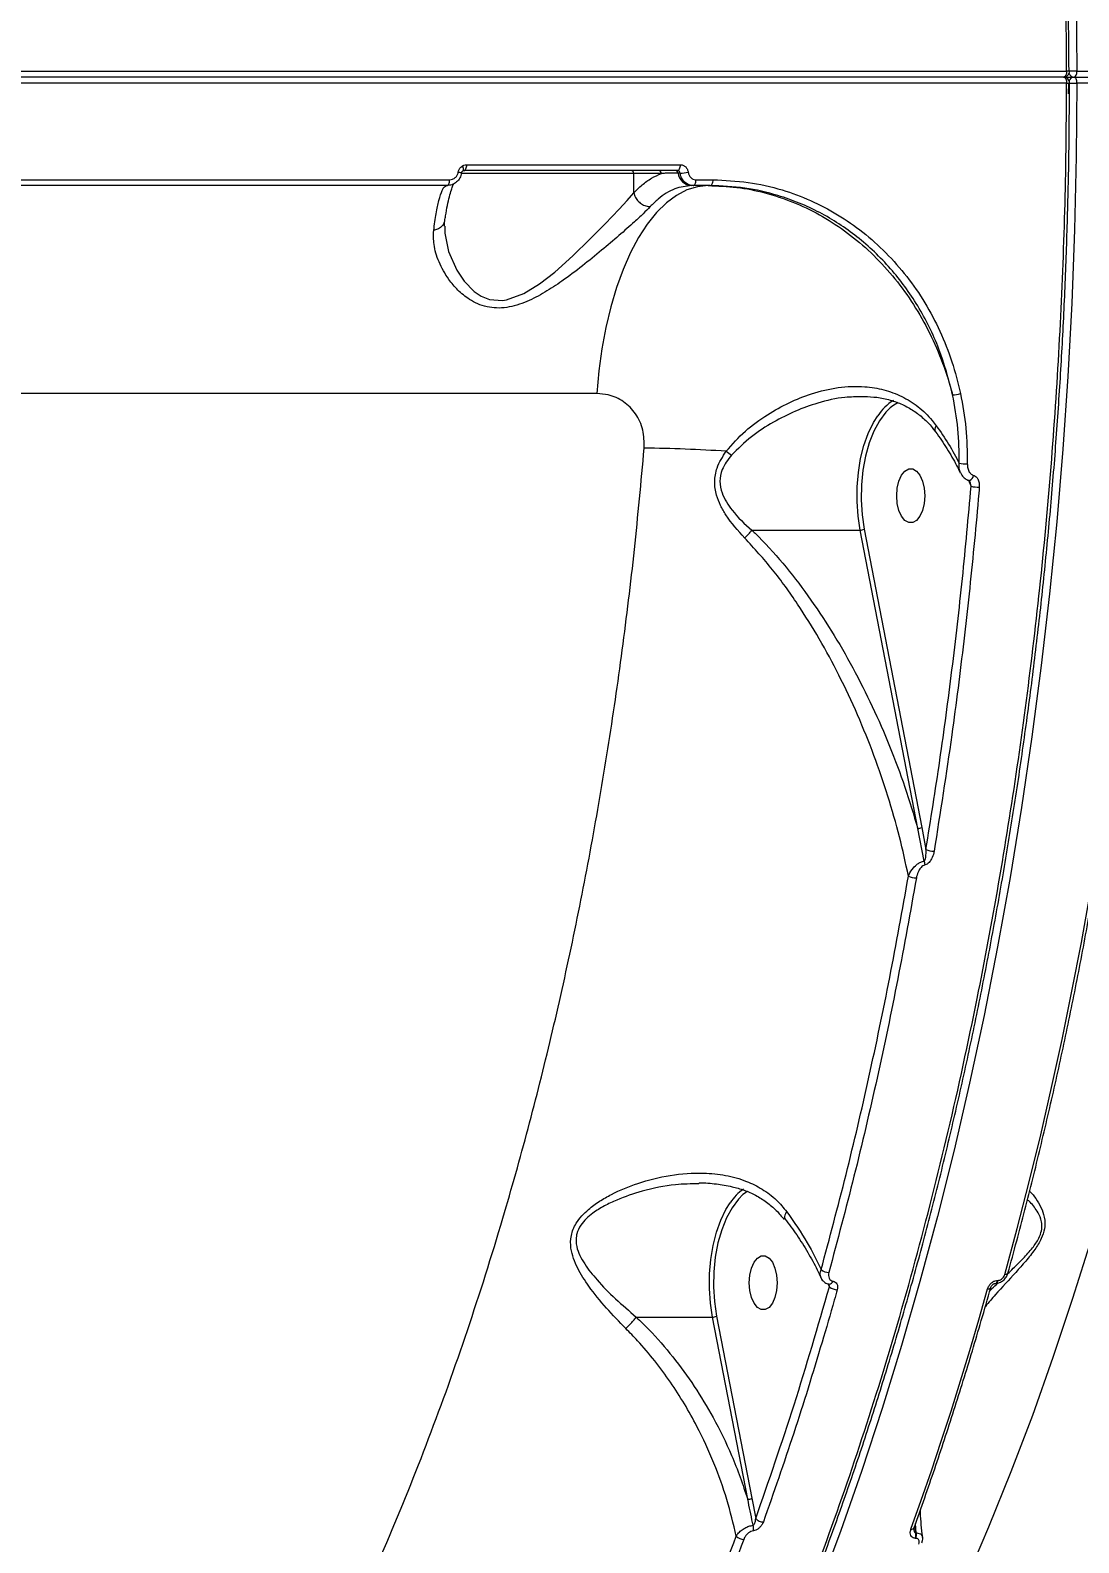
# Model space of a CAD drawing. Header units: millimetres. Extents: x -8327 to 9087, y -6583 to 5996.
# Drawn here: x 4121.4 to 4295.3, y -15.2 to 235.7 of the extents above; entities that cross this region are included whole.
import ezdxf

# ---------------------------------------------------------------- set-up
doc = ezdxf.new("R2010")
doc.units = ezdxf.units.MM
for name, color, linetype in [('DIKOM_ОБЪЕКТ', 7, 'Continuous'), ('DIKOM_РАЗМЕР_ЗОНА', 7, 'Continuous'), ('DIKOM_РАЗМЕР_ОБЪЕКТА', 7, 'Continuous')]:
    doc.layers.add(name, color=color, linetype=linetype)
doc.styles.add('style1', font='arial.ttf', dxfattribs={"width": 0.8})
doc.dimstyles.new('1-50', dxfattribs={"dimtxt": 300, "dimasz": 200, "dimexe": 100, "dimexo": 0, "dimgap": 100, "dimtad": 1, "dimtxsty": 'style1', "dimcen": 200, "dimclrd": 7, "dimclre": 7, "dimclrt": 7, "dimadec": 1, "dimazin": 2, "dimtfac": 1, "dimtmove": 0, "dimatfit": 2, "dimfxl": 0, "dimlwd": 25, "dimlwe": 18, "dimarcsym": 0})

# ---------------------------------------------------------------- blocks, each defined once
blk = doc.blocks.new('*D9')
at = {"layer": 'Defpoints', "color": 0, "transparency": 16777216}
for p in [(7087.37, 843.9), (-4957.59, 227.93), (7087.37, -4838.64)]:
    blk.add_point(p, dxfattribs=at)
at = {"layer": 'DIKOM_РАЗМЕР_ОБЪЕКТА', "color": 7, "lineweight": 18, "transparency": 16777216}
for p, q in [((7087.37, 843.9), (7087.37, -4938.64)), ((-4957.59, 227.93), (-4957.59, -4938.64))]:
    blk.add_line(p, q, dxfattribs=at)
at = {"layer": 'DIKOM_РАЗМЕР_ОБЪЕКТА', "color": 7, "lineweight": 25, "transparency": 16777216}
blk.add_line((-4757.59, -4838.64), (6887.37, -4838.64), dxfattribs=at)
at = {"layer": 'DIKOM_РАЗМЕР_ОБЪЕКТА', "color": 7, "transparency": 16777216}
for points in [[(-4757.59, -4805.31), (-4757.59, -4871.97), (-4957.59, -4838.64)], [(6887.37, -4805.31), (6887.37, -4871.97), (7087.37, -4838.64)]]:
    blk.add_solid(points, dxfattribs=at)
at = {"layer": 'DIKOM_РАЗМЕР_ОБЪЕКТА', "color": 7, "transparency": 16777216, "insert": (4098.94, -4585.47), "char_height": 300, "attachment_point": 5, "style": 'style1'}
blk.add_mtext('12040', dxfattribs=at)
blk = doc.blocks.new('*D12')
at = {"layer": 'Defpoints', "color": 0, "transparency": 16777216}
for p in [(-6501.58, 227.93), (9087.37, 227.93), (9087.37, -6483.3)]:
    blk.add_point(p, dxfattribs=at)
at = {"layer": 'DIKOM_РАЗМЕР_ЗОНА', "color": 7, "lineweight": 18, "transparency": 16777216}
for p, q in [((-6501.58, 227.93), (-6501.58, -6583.3)), ((9087.37, 227.93), (9087.37, -6583.3))]:
    blk.add_line(p, q, dxfattribs=at)
at = {"layer": 'DIKOM_РАЗМЕР_ЗОНА', "color": 7, "lineweight": 25, "transparency": 16777216}
blk.add_line((-6301.58, -6483.3), (8887.37, -6483.3), dxfattribs=at)
at = {"layer": 'DIKOM_РАЗМЕР_ЗОНА', "color": 7, "transparency": 16777216}
for points in [[(-6301.58, -6449.97), (-6301.58, -6516.64), (-6501.58, -6483.3)], [(8887.37, -6449.97), (8887.37, -6516.64), (9087.37, -6483.3)]]:
    blk.add_solid(points, dxfattribs=at)
at = {"layer": 'DIKOM_РАЗМЕР_ЗОНА', "color": 7, "transparency": 16777216, "insert": (2981.2, -6230.13), "char_height": 300, "attachment_point": 5, "style": 'style1'}
blk.add_mtext('15500', dxfattribs=at)

msp = doc.modelspace()

# ---------------------------------------------------------------- linework, layer by layer
at = {"layer": 'DIKOM_ОБЪЕКТ', "color": 7, "linetype": 'Continuous', "lineweight": 15}
for p, q in [((3671.961, 228.931), (4293.298, 228.931)), ((4295.013, 228.931), (4709.882, 228.931)), ((4292.784, 227.928), (3671.96, 227.928)), ((4293.298, 226.926), (3671.961, 226.926)), ((4292.784, 227.928), (4294.498, 227.928)), ((4293.637, 225.124), (4293.641, 226.928)), ((4294.498, 227.928), (4709.367, 227.928)), ((4709.882, 226.926), (4295.013, 226.926)), ((4193.794, 213.394), (4229.234, 213.394)), ((4089.486, 210.888), (4190.95, 210.888)), ((4221.5, 211.928), (4192.849, 211.928)), ((4192.922, 212.012), (4192.928, 212.015)), ((4228.773, 212.428), (4193.362, 212.428)), ((4226.071, 211.928), (4221.5, 211.928)), ((4221.5, 208.732), (4221.5, 211.928)), ((4229.172, 212.012), (4228.845, 212.012)), ((4231.822, 210.888), (4234.656, 210.888)), ((4190.521, 209.928), (4089.141, 209.928)), ((4231.358, 209.928), (4231.08, 209.928)), ((4234.191, 209.928), (4231.358, 209.928)), ((4215.388, 175.426), (3736.73, 175.426)), ((4259.777, 174.887), (4259.364, 174.874)), ((4277.46, 160.053), (4277.058, 160.99)), ((4241.085, 152.762), (4259.038, 152.762)), ((4268.605, 103.288), (4259.038, 152.762)), ((4259.708, 152.937), (4269.274, 103.464)), ((4269.694, 97.885), (4268.605, 103.288)), ((4269.274, 103.464), (4269.973, 99.805)), ((4253.949, 27.255), (4253.744, 27.733)), ((4281.428, 27.798), (4281.456, 27.798)), ((4281.881, 28.323), (4281.909, 28.323)), ((4221.914, 22.221), (4234.567, 22.221)), ((4240.41, -7.998), (4234.567, 22.221)), ((4235.237, 22.394), (4241.08, -7.822)), ((4241.08, -7.822), (4241.718, -11.182)), ((4268.079, -12.473), (4268.273, -13.579)), ((4268.361, -13.579), (4268.244, -12.008)), ((4268.294, -14.478), (4268.206, -14.478)), ((4268.273, -13.579), (4268.361, -13.579))]:
    msp.add_line(p, q, dxfattribs=at)
at = {"layer": 'DIKOM_ОБЪЕКТ', "color": 7, "linetype": 'Continuous', "lineweight": 15, "flags": 128}
for points in [[(4294.907, 241.118), (4295.013, 228.931)], [(4293.298, 228.931), (4293.288, 228.735), (4293.259, 228.547), (4293.212, 228.374), (4293.148, 228.222), (4293.07, 228.098), (4292.981, 228.005), (4292.884, 227.948), (4292.784, 227.928)], [(4294.498, 227.928), (4294.599, 227.948), (4294.695, 228.005), (4294.785, 228.098), (4294.863, 228.222), (4294.927, 228.374), (4294.974, 228.547), (4295.004, 228.735), (4295.013, 228.931)], [(4295.013, 226.926), (4294.907, 214.739), (4294.619, 202.563), (4294.149, 190.408), (4293.497, 178.285), (4292.665, 166.203), (4291.652, 154.174), (4290.46, 142.206), (4289.09, 130.311), (4287.542, 118.498), (4285.819, 106.778), (4283.921, 95.159), (4281.85, 83.652), (4279.609, 72.267), (4277.197, 61.013), (4274.619, 49.899), (4271.876, 38.935), (4268.97, 28.131), (4265.904, 17.495), (4262.68, 7.036), (4259.301, -3.237), (4255.77, -13.316), (4252.09, -23.191)], [(4292.784, 227.928), (4292.884, 227.909), (4292.981, 227.852), (4293.07, 227.759), (4293.148, 227.635), (4293.212, 227.483), (4293.259, 227.31), (4293.288, 227.122), (4293.298, 226.926)], [(4295.013, 226.926), (4295.004, 227.122), (4294.974, 227.31), (4294.927, 227.483), (4294.863, 227.635), (4294.785, 227.759), (4294.695, 227.852), (4294.599, 227.909), (4294.498, 227.928)], [(4193.362, 212.428), (4193.444, 212.447), (4193.524, 212.501), (4193.597, 212.59), (4193.662, 212.709), (4193.716, 212.855), (4193.757, 213.022), (4193.783, 213.204), (4193.794, 213.394)], [(4228.773, 212.428), (4228.861, 212.447), (4228.946, 212.501), (4229.024, 212.59), (4229.093, 212.709), (4229.151, 212.855), (4229.194, 213.022), (4229.222, 213.204), (4229.234, 213.394)], [(4190.521, 209.928), (4190.602, 209.947), (4190.681, 210.001), (4190.754, 210.089), (4190.818, 210.207), (4190.872, 210.352), (4190.913, 210.518), (4190.939, 210.699), (4190.95, 210.888)], [(4193.152, 212.369), (4193.205, 212.405), (4193.242, 212.466), (4193.262, 212.55), (4193.266, 212.655), (4193.251, 212.778), (4193.22, 212.915), (4193.173, 213.061), (4193.111, 213.214)], [(4231.358, 209.928), (4231.446, 209.947), (4231.531, 210.001), (4231.61, 210.089), (4231.679, 210.207), (4231.737, 210.352), (4231.781, 210.518), (4231.809, 210.699), (4231.822, 210.888)], [(4234.191, 209.928), (4234.279, 209.947), (4234.365, 210.001), (4234.444, 210.089), (4234.513, 210.207), (4234.571, 210.352), (4234.615, 210.518), (4234.644, 210.699), (4234.656, 210.888)], [(4190.147, 203.204), (4190.135, 202.063), (4190.774, 199.022), (4192.138, 195.901), (4193.384, 194.049), (4195.032, 192.379), (4196.188, 191.609), (4197.554, 191.059), (4199.741, 190.874), (4200.382, 190.962), (4203.286, 192.005), (4205.883, 193.625), (4208.383, 195.59), (4211.366, 198.263), (4214.216, 201.021), (4216.751, 203.582), (4219.089, 206.028), (4220.384, 207.439), (4221.5, 208.725), (4221.5, 208.726), (4221.5, 208.726)], [(4233.85, 209.928), (4232.072, 209.746), (4230.311, 209.201), (4228.582, 208.297), (4226.9, 207.044), (4225.282, 205.452), (4223.742, 203.536), (4222.295, 201.314), (4220.953, 198.805), (4219.728, 196.034), (4218.632, 193.024), (4217.675, 189.803), (4216.865, 186.402), (4216.211, 182.85), (4215.717, 179.18), (4215.388, 175.426)], [(4265.361, 173.952), (4264.475, 173.398), (4264.035, 173.039)], [(4259.038, 152.762), (4258.693, 155.098), (4258.528, 157.506), (4258.547, 159.936), (4258.75, 162.334), (4259.132, 164.648), (4259.684, 166.828), (4260.396, 168.827), (4261.252, 170.601), (4261.968, 171.749)], [(4264.035, 173.039), (4263.32, 172.326), (4262.264, 170.919), (4261.333, 169.211), (4260.549, 167.244), (4259.932, 165.065), (4259.496, 162.726), (4259.253, 160.285), (4259.207, 157.8), (4259.359, 155.331), (4259.708, 152.937)], [(4269.758, 158.469), (4269.664, 157.201), (4269.39, 156.036), (4268.958, 155.068), (4268.403, 154.376), (4267.77, 154.015), (4267.11, 154.015), (4266.477, 154.376), (4265.922, 155.068), (4265.49, 156.036), (4265.216, 157.201), (4265.122, 158.469), (4265.216, 159.737), (4265.49, 160.902), (4265.922, 161.87), (4266.477, 162.563), (4267.11, 162.923), (4267.77, 162.923), (4268.403, 162.563), (4268.958, 161.87), (4269.39, 160.902), (4269.664, 159.737), (4269.758, 158.469)], [(4283.059, 29.295), (4285.119, 36.934), (4287.098, 44.653), (4288.995, 52.45), (4290.809, 60.32), (4292.539, 68.261), (4294.185, 76.269), (4295.746, 84.341), (4297.221, 92.474)], [(4240.321, 43.08), (4240.004, 42.857), (4239.61, 42.539)], [(4234.567, 22.221), (4234.222, 24.557), (4234.057, 26.966), (4234.076, 29.395), (4234.279, 31.793), (4234.661, 34.108), (4235.214, 36.288), (4235.925, 38.287), (4236.781, 40.061), (4237.497, 41.208)], [(4239.61, 42.539), (4238.848, 41.784), (4237.792, 40.377), (4236.861, 38.669), (4236.077, 36.701), (4235.461, 34.522), (4235.025, 32.183), (4234.781, 29.742), (4234.736, 27.256), (4234.889, 24.787), (4235.237, 22.394)], [(4297.4, 35.259), (4294.294, 25.289), (4291.034, 15.507), (4287.621, 5.923), (4284.06, -3.454), (4280.352, -12.617), (4276.503, -21.555), (4272.515, -30.261), (4268.392, -38.727), (4264.138, -46.946), (4259.757, -54.908), (4255.252, -62.607), (4250.629, -70.036), (4245.892, -77.188), (4241.044, -84.055), (4236.091, -90.633), (4231.036, -96.914), (4225.886, -102.893), (4221.322, -107.853)], [(4245.287, 27.928), (4245.193, 26.661), (4244.919, 25.496), (4244.487, 24.528), (4243.932, 23.835), (4243.299, 23.474), (4242.639, 23.474), (4242.006, 23.835), (4241.451, 24.528), (4241.019, 25.496), (4240.745, 26.661), (4240.651, 27.928), (4240.745, 29.196), (4241.019, 30.361), (4241.451, 31.329), (4242.006, 32.022), (4242.639, 32.383), (4243.299, 32.383), (4243.932, 32.022), (4244.487, 31.329), (4244.919, 30.361), (4245.193, 29.196), (4245.287, 27.928)], [(4283.569, 29.502), (4283.565, 29.488), (4283.521, 29.422), (4283.446, 29.368), (4283.341, 29.328), (4283.211, 29.304), (4283.059, 29.295)], [(4267.471, -12.957), (4269.187, -8.128), (4270.867, -3.254), (4272.513, 1.666), (4274.122, 6.63), (4275.696, 11.637), (4277.234, 16.686), (4278.735, 21.776), (4280.199, 26.907)]]:
    msp.add_lwpolyline(points, dxfattribs=at)
at = {"layer": 'DIKOM_ОБЪЕКТ', "color": 7, "linetype": 'Continuous', "lineweight": 15}
for centre, radius, start, end in [((4292.784, 228.928), 1, 270, 0.07043), ((4293.452, 191.914), 37.017, 89.48702, 90.23874), ((4294.954, -132.082), 361.013, 89.99064, 90.20844), ((4294.538, 228.797), 0.869, 196.89148, 267.33854), ((4292.784, 226.928), 1, 359.92957, 90), ((4293.446, 265.594), 38.668, 269.78082, 270.50045), ((4294.977, 601.127), 374.2, 269.7954, 270.00552), ((4294.538, 227.06), 0.869, 92.66348, 163.1065), ((4192.045, 209.414), 2.746, 71.23694, 83.14975), ((4221.022, 211.951), 0.478, 357.31826, 87.06504), ((4225.593, 211.951), 0.478, 357.34696, 87.06632), ((4228.378, 211.96), 0.469, 6.37221, 87.65528), ((4231.175, 212.272), 2.345, 186.36747, 267.66612), ((4229.27, 218.178), 6.167, 269.09196, 281.77813), ((4268.989, 167.114), 8.413, 121.52177, 146.56786), ((4274.641, 178.196), 2.965, 264.93996, 290.7774), ((4220.625, -79.455), 245.843, 86.22183, 89.39279), ((4266.424, 204.004), 48.286, 232.19339, 233.47007), ((4276.402, 168.385), 4.61, 258.53313, 275.20893), ((4276.886, 161.96), 0.979, 288.94297, 354.0209), ((4278.78, 165.341), 5.45, 255.98976, 270.37597), ((4259.052, 154.073), 1.312, 269.40081, 300.00674), ((4268.619, 104.598), 1.31, 269.38979, 300.02777), ((4267.622, 97.188), 2.186, 1.12857, 18.59599), ((4271.287, 102.471), 2.972, 243.77599, 270.46742), ((4268.36, 98.029), 2.952, 243.82735, 270.19882), ((4245.09, 36.049), 9.18, 126.12106, 145.80706), ((4253.858, 31.707), 2.064, 231.39255, 269.75449), ((4253.891, 28.379), 0.691, 272.13076, 344.40655), ((4281.29, 28.376), 0.593, 283.09357, 354.88246), ((4281.315, 28.378), 0.597, 283.92719, 354.73583), ((4255.247, 28.776), 2, 229.51256, 270.03437), ((4280.292, 27.409), 0.511, 259.51822, 324.86703), ((4234.581, 23.55), 1.329, 269.37917, 299.56212), ((4240.424, -6.686), 1.311, 269.39567, 300.01187), ((4239.228, -12.885), 2.14, 350.82049, 15.55921), ((4243.003, -10.02), 1.732, 222.10528, 269.53669), ((4239.77, -12.901), 1.743, 223.13927, 269.17731), ((4267.552, -12.443), 0.52, 261.13319, 327.464), ((4266.494, -13.899), 1.807, 341.30278, 10.20862), ((4266.582, -13.898), 1.808, 341.29865, 10.18255)]:
    msp.add_arc(centre, radius, start, end, dxfattribs=at)
for points, knots in [([(4293.298, 228.931), (4293.269, 233.509), (4293.192, 245.843), (4292.516, 265.911), (4291.109, 289.035), (4289.017, 312.193), (4286.23, 335.307), (4282.736, 358.291), (4278.616, 380.64), (4273.897, 402.293), (4268.62, 423.204), (4262.699, 443.714), (4256.128, 463.733), (4248.914, 483.176), (4241.215, 501.618), (4233.071, 519.017), (4224.526, 535.358), (4215.443, 550.907), (4205.829, 565.574), (4195.707, 579.285), (4185.421, 591.592), (4175.029, 602.531), (4164.586, 612.159), (4153.8, 620.785), (4142.683, 628.268), (4132.949, 633.879), (4126.905, 636.475), (4124.725, 637.411)], [0, 0, 0, 0, 0.0243023, 0.065474, 0.1066774, 0.1478492, 0.1902168, 0.232619, 0.2749866, 0.3161585, 0.3573619, 0.3985337, 0.4409012, 0.4833034, 0.5256711, 0.5668427, 0.6080462, 0.6492181, 0.6915858, 0.733988, 0.7763556, 0.8160449, 0.8557626, 0.8954519, 0.9362086, 0.976996, 1, 1, 1, 1]), ([(4211.812, 556.156), (4213.072, 554.267), (4217.54, 547.567), (4224.767, 535), (4233.453, 518.548), (4241.607, 501.136), (4249.238, 482.858), (4256.337, 463.739), (4262.886, 443.853), (4268.856, 423.291), (4274.22, 402.149), (4278.654, 381.855), (4282.275, 362.561), (4285.215, 344.38), (4287.727, 325.959), (4289.83, 307.124), (4291.5, 287.899), (4292.709, 268.314), (4293.478, 248.641), (4293.586, 235.497), (4293.641, 228.928)], [0, 0, 0, 0, 0.02464184, 0.08736859, 0.14999503, 0.21242467, 0.27485472, 0.33748105, 0.40020787, 0.46293464, 0.52556134, 0.58799096, 0.63857701, 0.68921547, 0.73985396, 0.79044003, 0.84280093, 0.89521999, 0.947639, 1, 1, 1, 1]), ([(4124.827, -181.521), (4126.135, -180.985), (4131.355, -178.847), (4140.33, -173.823), (4151.815, -166.393), (4163.161, -157.543), (4174.339, -147.383), (4185.098, -136.107), (4195.412, -123.789), (4205.265, -110.511), (4214.816, -96.059), (4224.019, -80.431), (4232.834, -63.657), (4241.064, -46.103), (4248.697, -27.849), (4255.731, -8.988), (4262.28, 10.788), (4268.3, 31.449), (4273.758, 52.943), (4278.329, 73.871), (4282.108, 94.079), (4285.195, 113.448), (4287.807, 133.154), (4289.929, 153.145), (4291.54, 173.206), (4292.636, 193.236), (4293.199, 211.105), (4293.269, 222.348), (4293.298, 226.926)], [0, 0, 0, 0, 0.0137839, 0.0550016, 0.0961875, 0.1385697, 0.1809865, 0.2233686, 0.2645546, 0.3057721, 0.3469581, 0.3893403, 0.4317571, 0.4741391, 0.5153251, 0.5565427, 0.5977286, 0.6401107, 0.6825274, 0.7249096, 0.7607559, 0.7966439, 0.832532, 0.8687602, 0.9049883, 0.9402989, 0.9756894, 1, 1, 1, 1]), ([(4125.129, -181.581), (4125.606, -181.38), (4128.028, -180.363), (4132.351, -178.228), (4138.085, -175.167), (4143.753, -171.787), (4149.36, -168.118), (4154.908, -164.152), (4160.398, -159.89), (4165.832, -155.33), (4171.21, -150.472), (4176.535, -145.312), (4181.808, -139.849), (4187.019, -134.093), (4192.147, -128.066), (4197.172, -121.791), (4202.084, -115.281), (4206.884, -108.534), (4211.576, -101.55), (4216.16, -94.325), (4220.638, -86.859), (4225.013, -79.149), (4229.283, -71.194), (4233.452, -62.99), (4237.52, -54.535), (4241.482, -45.835), (4245.326, -36.923), (4249.034, -27.833), (4252.597, -18.59), (4256.015, -9.195), (4259.289, 0.352), (4262.422, 10.057), (4265.412, 19.922), (4268.264, 29.948), (4270.975, 40.14), (4273.548, 50.499), (4275.983, 61.031), (4278.279, 71.732), (4280.43, 82.572), (4282.427, 93.507), (4284.26, 104.501), (4285.931, 115.541), (4287.44, 126.633), (4288.787, 137.78), (4289.974, 148.987), (4291.002, 160.257), (4291.87, 171.592), (4292.578, 182.996), (4293.129, 194.472), (4293.514, 206.023), (4293.742, 216.85), (4293.764, 223.827), (4293.773, 226.927)], [0, 0, 0, 0, 0.005009, 0.0254361, 0.0457832, 0.066073, 0.0863286, 0.1065729, 0.126827, 0.1471079, 0.1674375, 0.1878383, 0.2083333, 0.2289379, 0.2495477, 0.2700462, 0.2904526, 0.3107901, 0.3310812, 0.351349, 0.3716164, 0.3919015, 0.4122247, 0.4326089, 0.4530769, 0.4736519, 0.4942681, 0.5147986, 0.5352283, 0.5555809, 0.5758793, 0.5961468, 0.6164061, 0.6366784, 0.6569811, 0.6773378, 0.6977713, 0.7183046, 0.738918, 0.759486, 0.7799393, 0.8003082, 0.8206161, 0.840886, 0.8611412, 0.8814047, 0.901692, 0.9220263, 0.9424306, 0.9629282, 0.9835283, 1, 1, 1, 1]), ([(4193.111, 213.214), (4193.173, 213.245), (4193.388, 213.356), (4193.625, 213.378), (4193.794, 213.394)], [0, 0, 0, 0, 0.28800926, 1, 1, 1, 1]), ([(4229.234, 213.394), (4229.257, 213.393), (4229.43, 213.39), (4229.75, 213.307), (4230.131, 213.034), (4230.418, 212.633), (4230.492, 212.305), (4230.529, 212.141)], [0, 0, 0, 0, 0.0372573, 0.2778829, 0.5185814, 0.7592177, 1, 1, 1, 1]), ([(4192.922, 212.012), (4192.847, 211.734), (4192.696, 211.17), (4192.127, 210.489), (4191.377, 210.018), (4190.805, 209.958), (4190.521, 209.928)], [0, 0, 0, 0, 0.2425261, 0.4917127, 0.7473189, 1, 1, 1, 1]), ([(4190.95, 210.888), (4191.118, 210.906), (4191.454, 210.941), (4191.898, 211.223), (4192.237, 211.633), (4192.328, 211.973), (4192.372, 212.141)], [0, 0, 0, 0, 0.2566693, 0.5136484, 0.7612221, 1, 1, 1, 1]), ([(4192.372, 212.141), (4192.413, 212.298), (4192.496, 212.612), (4192.771, 212.984), (4193.004, 213.141), (4193.111, 213.214)], [0, 0, 0, 0, 0.3509465, 0.7014371, 1, 1, 1, 1]), ([(4192.931, 212.014), (4192.935, 212.037), (4192.945, 212.105), (4192.993, 212.208), (4193.08, 212.31), (4193.128, 212.375), (4193.178, 212.381), (4193.178, 212.381)], [0, 0, 0, 0, 0.11986026, 0.35763015, 0.63342019, 0.99941058, 1, 1, 1, 1]), ([(4193.362, 212.428), (4193.311, 212.424), (4193.24, 212.417), (4193.171, 212.379), (4193.152, 212.369)], [0, 0, 0, 0, 0.7205375, 1, 1, 1, 1]), ([(4221.5, 208.732), (4221.955, 209.182), (4222.915, 210.132), (4224.445, 211.222), (4225.527, 211.692), (4226.071, 211.928)], [0, 0, 0, 0, 0.3093512, 0.6532021, 1, 1, 1, 1]), ([(4228.845, 212.012), (4228.704, 212.011), (4228, 212.009), (4227.062, 211.983), (4226.284, 211.94), (4226.071, 211.928)], [0, 0, 0, 0, 0.1536682, 0.7683382, 1, 1, 1, 1]), ([(4229.172, 212.012), (4229.162, 212.066), (4229.142, 212.176), (4229.055, 212.309), (4228.937, 212.4), (4228.835, 212.427), (4228.78, 212.428), (4228.773, 212.428)], [0, 0, 0, 0, 0.2403255, 0.4811838, 0.7221717, 0.9629694, 1, 1, 1, 1]), ([(4231.358, 209.928), (4231.32, 209.929), (4231.03, 209.935), (4230.491, 210.073), (4229.85, 210.527), (4229.364, 211.193), (4229.236, 211.739), (4229.172, 212.012)], [0, 0, 0, 0, 0.0372394, 0.2780835, 0.5188452, 0.7593823, 1, 1, 1, 1]), ([(4230.529, 212.141), (4230.566, 211.977), (4230.639, 211.649), (4230.926, 211.248), (4231.306, 210.975), (4231.626, 210.892), (4231.799, 210.888), (4231.822, 210.888)], [0, 0, 0, 0, 0.2407098, 0.4813775, 0.7220413, 0.9627486, 1, 1, 1, 1]), ([(4234.656, 210.888), (4236.594, 210.805), (4240.471, 210.64), (4245.888, 209.389), (4250.854, 207.544), (4255.339, 205.194), (4259.542, 202.289), (4263.391, 198.84), (4266.845, 194.91), (4269.857, 190.553), (4272.355, 185.806), (4274.374, 180.763), (4275.253, 177.202), (4275.692, 175.424)], [0, 0, 0, 0, 0.1021838, 0.2043679, 0.2924899, 0.3808923, 0.4690128, 0.5574036, 0.6460775, 0.7344683, 0.8228824, 0.9115807, 1, 1, 1, 1]), ([(4188.307, 202.501), (4188.443, 203.466), (4188.715, 205.413), (4189.188, 207.67), (4189.647, 209.085), (4190.078, 209.813), (4190.323, 209.89), (4190.446, 209.928)], [0, 0, 0, 0, 0.2106477, 0.4247555, 0.6762138, 0.8373954, 1, 1, 1, 1]), ([(4190.145, 204.117), (4190.186, 204.385), (4190.33, 205.332), (4190.59, 206.677), (4190.918, 208.136), (4191.223, 209.208), (4191.476, 209.912), (4191.582, 210.129), (4191.626, 210.218)], [0, 0, 0, 0, 0.0820998, 0.2901305, 0.4974191, 0.7020382, 0.8789771, 1, 1, 1, 1]), ([(4221.5, 208.726), (4221.5, 208.728), (4221.5, 208.73), (4221.5, 208.732), (4221.5, 208.732)], [0, 0, 0, 0, 0.79498495, 1, 1, 1, 1]), ([(4221.5, 208.726), (4221.574, 208.469), (4221.722, 207.956), (4222.242, 207.273), (4222.916, 206.754), (4223.574, 206.504), (4224.017, 206.446), (4224.196, 206.447), (4224.238, 206.447)], [0, 0, 0, 0, 0.2123433, 0.4246801, 0.6369997, 0.8493633, 0.9654331, 1, 1, 1, 1]), ([(4231.08, 209.928), (4230.15, 209.819), (4228.264, 209.598), (4225.973, 208.168), (4224.664, 206.87), (4224.238, 206.447)], [0, 0, 0, 0, 0.3958709, 0.8032148, 1, 1, 1, 1]), ([(4233.85, 209.928), (4235.433, 209.869), (4238.6, 209.751), (4243.298, 208.81), (4247.893, 207.297), (4252.321, 205.185), (4256.528, 202.511), (4260.447, 199.279), (4264.035, 195.546), (4267.243, 191.357), (4270.011, 186.747), (4272.312, 181.788), (4273.668, 177.883), (4274.265, 175.668), (4274.379, 175.243)], [0, 0, 0, 0, 0.0874453, 0.1748869, 0.2633157, 0.3520191, 0.4404469, 0.5297506, 0.6193373, 0.7086435, 0.798551, 0.8887507, 0.9786593, 1, 1, 1, 1]), ([(4274.379, 175.243), (4273.714, 177.808), (4272.707, 181.694), (4270.547, 186.518), (4268.042, 191.109), (4264.978, 195.292), (4261.453, 198.966), (4257.641, 202.269), (4253.442, 204.995), (4248.964, 207.085), (4244.832, 208.542), (4239.906, 209.687), (4236.106, 209.848), (4234.191, 209.928)], [0, 0, 0, 0, 0.1307411, 0.1980639, 0.2653848, 0.3961148, 0.4634477, 0.5307847, 0.6611982, 0.7283451, 0.7954934, 0.8968883, 1, 1, 1, 1]), ([(4224.238, 206.447), (4223.856, 206.058), (4223.093, 205.281), (4221.37, 203.687), (4219.088, 201.66), (4216.168, 199.182), (4213.003, 196.598), (4209.839, 194.224), (4206.763, 192.186), (4203.709, 190.574), (4200.959, 189.707), (4198.736, 189.574), (4197.103, 189.773), (4195.582, 190.281), (4193.915, 191.187), (4192.267, 192.555), (4190.51, 194.666), (4189.08, 197.251), (4188.229, 200.05), (4188.283, 201.734), (4188.307, 202.501)], [0, 0, 0, 0, 0.04507751, 0.0901804, 0.15888674, 0.22768296, 0.29840437, 0.36911398, 0.42504731, 0.48081826, 0.54081939, 0.57138442, 0.60195529, 0.63446816, 0.66702755, 0.719848, 0.77277233, 0.85288522, 0.93298896, 1, 1, 1, 1]), ([(4190.104, 204.123), (4190.096, 204.029), (4190.069, 203.704), (4189.731, 203.213), (4189.162, 202.758), (4188.638, 202.563), (4188.353, 202.51), (4188.307, 202.501)], [0, 0, 0, 0, 0.1161635, 0.4049113, 0.6936188, 0.9508446, 1, 1, 1, 1]), ([(4190.107, 203.203), (4190.092, 203.504), (4190.075, 203.845), (4190.148, 204.123), (4190.156, 204.155)], [0, 0, 0, 0, 0.8832163, 1, 1, 1, 1]), ([(4236.824, 165.853), (4237.845, 167.01), (4239.89, 169.325), (4243.539, 171.912), (4247.231, 173.987), (4251.174, 175.57), (4255.415, 176.563), (4259.473, 176.723), (4263.001, 176.137), (4265.994, 175.044), (4268.712, 173.331), (4270.561, 171.568), (4271.454, 170.387), (4271.674, 170.097)], [0, 0, 0, 0, 0.1071402, 0.2145773, 0.3113459, 0.4080928, 0.5217524, 0.6352962, 0.7192632, 0.8031759, 0.8878205, 0.9724029, 1, 1, 1, 1]), ([(4223.23, 166.374), (4223.22, 167.395), (4223.199, 169.453), (4221.914, 172.183), (4219.885, 174.214), (4217.576, 175.275), (4216.013, 175.383), (4215.388, 175.426)], [0, 0, 0, 0, 0.2099087, 0.4229042, 0.6382632, 0.855364, 1, 1, 1, 1]), ([(4259.364, 174.874), (4258.42, 174.875), (4255.983, 174.878), (4252.245, 173.988), (4248.269, 172.566), (4244.566, 170.696), (4240.881, 168.362), (4238.758, 166.266), (4237.682, 165.203)], [0, 0, 0, 0, 0.1225284, 0.316168, 0.477872, 0.6426177, 0.818882, 1, 1, 1, 1]), ([(4259.763, 174.944), (4260.449, 174.915), (4261.904, 174.853), (4264.015, 174.398), (4266.063, 173.659), (4267.916, 172.643), (4269.558, 171.357), (4270.754, 170.178), (4271.323, 169.349), (4271.486, 169.113)], [0, 0, 0, 0, 0.1487309, 0.3160255, 0.4789121, 0.6371462, 0.7901148, 0.9401399, 1, 1, 1, 1]), ([(4275.485, 163.866), (4275.46, 165.778), (4275.41, 169.629), (4274.724, 173.363), (4274.379, 175.243)], [0, 0, 0, 0, 0.4964811, 1, 1, 1, 1]), ([(4275.692, 175.424), (4276.04, 173.529), (4276.741, 169.712), (4276.794, 165.776), (4276.82, 163.793)], [0, 0, 0, 0, 0.4964917, 1, 1, 1, 1]), ([(4271.674, 170.097), (4271.657, 170.069), (4271.59, 169.957), (4271.462, 169.683), (4271.387, 169.355), (4271.5, 169.211), (4271.545, 169.154)], [0, 0, 0, 0, 0.06937503, 0.27593725, 0.71239566, 1, 1, 1, 1]), ([(4271.51, 169.143), (4271.528, 169.119), (4272.246, 168.189), (4273.446, 166.301), (4274.815, 164.037), (4275.447, 162.7), (4275.636, 162.302)], [0, 0, 0, 0, 0.010723, 0.4189239, 0.8270959, 1, 1, 1, 1]), ([(4271.674, 170.097), (4272.38, 169.076), (4273.799, 167.024), (4274.922, 164.922), (4275.485, 163.866)], [0, 0, 0, 0, 0.4978728, 1, 1, 1, 1]), ([(4026.936, -153.973), (4029.461, -153.961), (4035.692, -153.932), (4045.607, -152.587), (4056.638, -150.052), (4067.678, -146.272), (4078.688, -141.258), (4089.63, -134.984), (4100.249, -127.598), (4110.519, -119.156), (4120.419, -109.737), (4130.124, -99.175), (4139.59, -87.459), (4148.778, -74.601), (4157.479, -60.895), (4165.675, -46.413), (4173.361, -31.239), (4180.669, -15.114), (4187.556, 1.948), (4193.989, 19.907), (4199.441, 37.156), (4204.025, 53.476), (4207.871, 68.749), (4211.37, 84.38), (4214.507, 100.313), (4217.27, 116.476), (4219.652, 132.88), (4221.686, 149.509), (4222.715, 160.752), (4223.23, 166.374)], [0, 0, 0, 0, 0.02693653, 0.06648772, 0.10606939, 0.1456205, 0.18632705, 0.22706675, 0.26777294, 0.30719353, 0.34664427, 0.38606438, 0.42663504, 0.46723871, 0.50780928, 0.54713614, 0.58649328, 0.62581998, 0.66629281, 0.70679886, 0.7472715, 0.77868505, 0.81009851, 0.84176266, 0.87342689, 0.9049435, 0.93646001, 0.96823003, 1, 1, 1, 1]), ([(4239.908, 151.46), (4238.799, 152.69), (4237.279, 154.374), (4235.855, 156.856), (4235.119, 158.691), (4234.799, 160.821), (4235.25, 163.413), (4236.248, 164.96), (4236.824, 165.853)], [0, 0, 0, 0, 0.3030677, 0.4152377, 0.5295133, 0.6687568, 0.808543, 1, 1, 1, 1]), ([(4237.682, 165.203), (4237.1, 164.444), (4236.109, 163.149), (4235.657, 160.854), (4236.041, 158.996), (4236.828, 157.416), (4238.367, 155.26), (4239.882, 153.775), (4241.076, 152.76), (4241.077, 152.759)], [0, 0, 0, 0, 0.18861061, 0.32166512, 0.45554786, 0.56914511, 0.68312961, 0.99968361, 1, 1, 1, 1]), ([(4275.7, 162.33), (4275.611, 162.518), (4275.398, 162.971), (4275.453, 163.536), (4275.485, 163.866)], [0, 0, 0, 0, 0.4159863, 1, 1, 1, 1]), ([(4276.82, 163.793), (4276.834, 163.544), (4276.86, 163.051), (4277.104, 162.451), (4277.444, 162.022), (4277.725, 161.911), (4277.86, 161.858)], [0, 0, 0, 0, 0.2974685, 0.5890285, 0.8028669, 1, 1, 1, 1]), ([(4275.7, 162.31), (4275.765, 162.164), (4275.936, 161.783), (4276.421, 161.347), (4276.874, 161.062), (4277.127, 161.049), (4277.141, 161.048)], [0, 0, 0, 0, 0.2381001, 0.6202989, 0.9793247, 1, 1, 1, 1]), ([(4277.115, 161.05), (4277.113, 161.051), (4277.099, 161.055), (4277.137, 161.03), (4277.186, 160.962), (4277.213, 160.892), (4277.223, 160.866)], [0, 0, 0, 0, 0.0715036, 0.4239377, 0.7837628, 1, 1, 1, 1]), ([(4277.46, 160.053), (4277.427, 160.221), (4277.374, 160.496), (4277.264, 160.762), (4277.221, 160.865)], [0, 0, 0, 0, 0.6097168, 1, 1, 1, 1]), ([(4277.86, 161.858), (4277.894, 161.849), (4278.047, 161.808), (4278.317, 161.635), (4278.618, 161.231), (4278.825, 160.625), (4278.819, 160.142), (4278.815, 159.891)], [0, 0, 0, 0, 0.0490965, 0.2179115, 0.4266826, 0.7022402, 1, 1, 1, 1]), ([(4269.973, 99.805), (4270.759, 104.73), (4272.329, 114.58), (4274.325, 129.585), (4276.079, 144.734), (4277, 154.947), (4277.46, 160.053)], [0, 0, 0, 0, 0.2493143, 0.4986275, 0.749314, 1, 1, 1, 1]), ([(4278.815, 159.891), (4278.759, 159.233), (4278.479, 155.945), (4277.691, 147.408), (4276.284, 134.345), (4274.142, 117.45), (4272.324, 105.922), (4271.311, 99.499)], [0, 0, 0, 0, 0.0321658, 0.1608351, 0.4183957, 0.6759571, 1, 1, 1, 1]), ([(4239.908, 151.46), (4239.938, 151.491), (4240.152, 151.706), (4240.583, 152.165), (4240.904, 152.55), (4241.077, 152.759)], [0, 0, 0, 0, 0.0700471, 0.4978343, 1, 1, 1, 1]), ([(4267.058, 95.38), (4266.589, 97.548), (4265.627, 101.992), (4263.702, 108.673), (4261.388, 115.434), (4258.682, 122.141), (4255.652, 128.6), (4252.337, 134.751), (4248.688, 140.605), (4244.634, 146.293), (4241.483, 149.738), (4239.908, 151.46)], [0, 0, 0, 0, 0.1079565, 0.2212638, 0.3345707, 0.4497837, 0.5649862, 0.6720699, 0.7791275, 0.8896197, 1, 1, 1, 1]), ([(4241.077, 152.759), (4241.078, 152.759), (4241.08, 152.761), (4241.083, 152.762), (4241.085, 152.762), (4241.085, 152.762)], [0, 0, 0, 0, 0.3562872, 0.8231262, 1, 1, 1, 1]), ([(4241.085, 152.762), (4241.264, 152.59), (4243.058, 150.857), (4246.282, 147.33), (4250.492, 141.876), (4254.356, 136.07), (4257.911, 129.917), (4261.128, 123.535), (4264.007, 116.92), (4266.551, 110.167), (4267.92, 105.581), (4268.605, 103.288)], [0, 0, 0, 0, 0.0129761, 0.1306122, 0.248339, 0.3704487, 0.492591, 0.6182917, 0.7440053, 0.8720027, 1, 1, 1, 1]), ([(4267.058, 95.38), (4267.092, 95.47), (4267.271, 95.947), (4267.735, 96.687), (4268.469, 97.36), (4269.113, 97.74), (4269.496, 97.836), (4269.694, 97.885)], [0, 0, 0, 0, 0.0825531, 0.4350762, 0.6772191, 0.8329761, 1, 1, 1, 1]), ([(4269.694, 97.885), (4269.716, 97.903), (4269.758, 97.937), (4269.822, 98.055), (4269.905, 98.311), (4269.979, 98.838), (4269.992, 99.368), (4269.976, 99.731), (4269.973, 99.805)], [0, 0, 0, 0, 0.0460515, 0.0900747, 0.2100643, 0.4598057, 0.8891649, 1, 1, 1, 1]), ([(4271.311, 99.499), (4271.295, 99.412), (4271.214, 98.977), (4270.976, 98.317), (4270.555, 97.702), (4270.172, 97.357), (4269.93, 97.273), (4269.808, 97.231)], [0, 0, 0, 0, 0.09510984, 0.47196623, 0.71578657, 0.85722829, 1, 1, 1, 1]), ([(4252.57, 30.095), (4253.975, 35.338), (4256.785, 45.824), (4260.563, 62.018), (4264.042, 78.508), (4266.053, 89.756), (4267.058, 95.38)], [0, 0, 0, 0, 0.249098, 0.4981941, 0.7490978, 1, 1, 1, 1]), ([(4269.808, 97.231), (4269.69, 97.19), (4269.454, 97.109), (4269.087, 96.777), (4268.686, 96.188), (4268.463, 95.565), (4268.385, 95.156), (4268.37, 95.077)], [0, 0, 0, 0, 0.1455931, 0.2899487, 0.5320802, 0.9098044, 1, 1, 1, 1]), ([(4268.37, 95.077), (4267.37, 89.481), (4265.37, 78.288), (4261.895, 61.797), (4258.103, 45.524), (4255.267, 34.937), (4253.849, 29.644)], [0, 0, 0, 0, 0.2490969, 0.4981943, 0.7490961, 1, 1, 1, 1]), ([(4283.569, 29.502), (4284.058, 31.287), (4285.474, 36.464), (4287.708, 45.145), (4290.221, 55.582), (4292.583, 66.152), (4294.794, 76.843), (4296.486, 85.684), (4297.425, 90.969), (4297.719, 92.624)], [0, 0, 0, 0, 0.0879825, 0.25515, 0.4223178, 0.5894823, 0.7566423, 0.9238011, 1, 1, 1, 1]), ([(4220.166, 20.33), (4219.072, 21.455), (4216.861, 23.729), (4214.17, 27.057), (4212.401, 29.815), (4211.457, 31.949), (4210.984, 33.754), (4211.001, 35.775), (4211.95, 38.073), (4213.718, 39.958), (4215.786, 41.468), (4218.487, 43.004), (4222.389, 44.607), (4227.57, 45.889), (4232.496, 46.259), (4236.751, 45.83), (4240.014, 44.924), (4242.85, 43.509), (4245.121, 41.815), (4246.323, 40.369), (4246.877, 39.703)], [0, 0, 0, 0, 0.0753144, 0.1521202, 0.2131848, 0.244133, 0.2756869, 0.3129815, 0.3506024, 0.4012239, 0.4378751, 0.4745868, 0.5507915, 0.6403391, 0.7326463, 0.7930019, 0.8549413, 0.9047739, 0.9561049, 1, 1, 1, 1]), ([(4232.278, 44.335), (4230.99, 44.32), (4227.842, 44.282), (4223.244, 43.297), (4219.321, 41.986), (4216.608, 40.705), (4214.916, 39.659), (4213.61, 38.576), (4212.627, 37.452), (4212.146, 36.445), (4211.873, 35.236), (4211.937, 33.983), (4212.516, 32.427), (4213.597, 30.558), (4215.539, 28.156), (4218.419, 25.232), (4220.741, 23.242), (4221.904, 22.219), (4221.906, 22.218)], [0, 0, 0, 0, 0.0932592, 0.2278946, 0.3329818, 0.3870383, 0.4409841, 0.4745928, 0.5091253, 0.5499367, 0.5578948, 0.6066361, 0.6488182, 0.6922506, 0.7790414, 0.8885264, 0.9998858, 1, 1, 1, 1]), ([(4232.277, 44.465), (4232.317, 44.467), (4233.303, 44.519), (4235.168, 44.346), (4237.646, 43.941), (4239.838, 43.313), (4241.745, 42.469), (4243.536, 41.331), (4245.128, 40.003), (4246.018, 38.935), (4246.437, 38.432)], [0, 0, 0, 0, 0.007205, 0.1766735, 0.3391087, 0.4692185, 0.6035665, 0.7390101, 0.8771462, 1, 1, 1, 1]), ([(4287.153, 43.109), (4287.266, 43.001), (4287.685, 42.599), (4288.435, 41.561), (4289.231, 40.136), (4289.712, 38.566), (4289.699, 36.901), (4289.131, 35.163), (4287.991, 33.317), (4286.504, 31.471), (4284.273, 28.968), (4281.928, 26.488), (4280.371, 24.652), (4279.821, 24.003)], [0, 0, 0, 0, 0.0378348, 0.1413067, 0.244588, 0.3356286, 0.4004601, 0.4662257, 0.5395741, 0.6257374, 0.7142361, 0.8989839, 1, 1, 1, 1]), ([(4283.516, 29.43), (4283.823, 29.724), (4284.662, 30.526), (4286.097, 31.918), (4287.581, 33.558), (4288.68, 35.147), (4289.07, 36.219), (4289.235, 37.158), (4289.173, 38.294), (4288.463, 39.824), (4287.597, 41.013), (4286.95, 41.558), (4286.788, 41.694)], [0, 0, 0, 0, 0.0730547, 0.1995616, 0.3254257, 0.4265688, 0.5006345, 0.5152537, 0.6039249, 0.7331072, 0.9334198, 1, 1, 1, 1]), ([(4246.877, 39.703), (4246.856, 39.673), (4246.719, 39.483), (4246.528, 39.13), (4246.437, 38.748), (4246.545, 38.612), (4246.588, 38.556)], [0, 0, 0, 0, 0.05923835, 0.37983705, 0.74845677, 1, 1, 1, 1]), ([(4246.554, 38.543), (4247.226, 37.647), (4248.603, 35.811), (4250.378, 32.972), (4251.705, 30.606), (4252.323, 29.208), (4252.513, 28.78)], [0, 0, 0, 0, 0.2805035, 0.5750908, 0.8696732, 1, 1, 1, 1]), ([(4246.877, 39.703), (4248.075, 37.992), (4250.284, 34.839), (4251.853, 31.584), (4252.57, 30.095)], [0, 0, 0, 0, 0.5425573, 1, 1, 1, 1]), ([(4252.554, 28.794), (4252.488, 28.977), (4252.349, 29.366), (4252.494, 29.842), (4252.57, 30.095)], [0, 0, 0, 0, 0.467775, 1, 1, 1, 1]), ([(4252.554, 28.785), (4252.563, 28.754), (4252.638, 28.486), (4253.034, 28.085), (4253.524, 27.743), (4253.859, 27.719), (4253.922, 27.714)], [0, 0, 0, 0, 0.0538258, 0.4593692, 0.8985803, 1, 1, 1, 1]), ([(4253.849, 29.644), (4253.818, 29.469), (4253.755, 29.119), (4253.887, 28.661), (4254.158, 28.324), (4254.431, 28.235), (4254.556, 28.193)], [0, 0, 0, 0, 0.2632556, 0.5266678, 0.7813445, 1, 1, 1, 1]), ([(4253.949, 27.255), (4253.945, 27.349), (4253.939, 27.51), (4253.883, 27.658), (4253.859, 27.72)], [0, 0, 0, 0, 0.5784146, 1, 1, 1, 1]), ([(4254.556, 28.193), (4254.681, 28.152), (4254.949, 28.065), (4255.216, 27.735), (4255.344, 27.287), (4255.28, 26.946), (4255.249, 26.776)], [0, 0, 0, 0, 0.22144292, 0.47442441, 0.73734015, 1, 1, 1, 1]), ([(4280.199, 26.907), (4280.248, 27.042), (4280.351, 27.331), (4280.646, 27.733), (4281.028, 28.06), (4281.457, 28.28), (4281.74, 28.309), (4281.881, 28.323)], [0, 0, 0, 0, 0.1890644, 0.4045189, 0.6068944, 0.8034186, 1, 1, 1, 1]), ([(4280.557, 26.581), (4280.677, 26.701), (4281.091, 27.118), (4281.56, 27.561), (4281.893, 27.876)], [0, 0, 0, 0, 0.2885102, 1, 1, 1, 1]), ([(4280.715, 27.118), (4280.722, 27.144), (4280.742, 27.225), (4280.832, 27.39), (4280.972, 27.559), (4281.121, 27.682), (4281.258, 27.758), (4281.361, 27.793), (4281.42, 27.799), (4281.426, 27.798), (4281.427, 27.798)], [0, 0, 0, 0, 0.0966993, 0.2951358, 0.4683338, 0.6151014, 0.7424738, 0.857183, 0.9808641, 1, 1, 1, 1]), ([(4281.458, 27.814), (4281.502, 27.809), (4281.749, 27.783), (4282.224, 27.934), (4282.821, 28.289), (4283.325, 28.836), (4283.475, 29.29), (4283.547, 29.506)], [0, 0, 0, 0, 0.0467556, 0.2640553, 0.5018769, 0.7633105, 1, 1, 1, 1]), ([(4281.909, 28.323), (4282.005, 28.333), (4282.197, 28.353), (4282.49, 28.503), (4282.752, 28.727), (4282.956, 29.003), (4283.026, 29.203), (4283.059, 29.295)], [0, 0, 0, 0, 0.1951616, 0.3900597, 0.5932413, 0.811091, 1, 1, 1, 1]), ([(4241.718, -11.182), (4243.887, -4.945), (4248.231, 7.547), (4252.041, 20.679), (4253.949, 27.255)], [0, 0, 0, 0, 0.49927296, 1, 1, 1, 1]), ([(4255.249, 26.776), (4255.084, 26.191), (4254.259, 23.267), (4251.924, 15.248), (4248.09, 2.871), (4244.691, -6.875), (4242.989, -11.752)], [0, 0, 0, 0, 0.0441423, 0.2207217, 0.6100169, 1, 1, 1, 1]), ([(4267.99, -12.722), (4268.584, -11.061), (4270.305, -6.243), (4273.051, 1.867), (4276.18, 11.661), (4278.718, 20.097), (4280.192, 25.288), (4280.71, 27.115)], [0, 0, 0, 0, 0.12933117, 0.37506713, 0.62080618, 0.86653475, 1, 1, 1, 1]), ([(4220.166, 20.33), (4220.198, 20.36), (4220.423, 20.569), (4220.859, 21.004), (4221.445, 21.644), (4221.752, 22.027), (4221.906, 22.218)], [0, 0, 0, 0, 0.0544425, 0.3766856, 0.6883297, 1, 1, 1, 1]), ([(4238.498, -14.093), (4238.017, -12.071), (4237.048, -8.004), (4234.845, -1.902), (4231.823, 4.679), (4228.437, 10.349), (4225.001, 15.002), (4222.502, 17.958), (4220.825, 19.661), (4220.166, 20.33)], [0, 0, 0, 0, 0.1610249, 0.3238579, 0.4936626, 0.7083249, 0.8185407, 0.9287387, 1, 1, 1, 1]), ([(4221.906, 22.218), (4221.906, 22.219), (4221.908, 22.22), (4221.911, 22.221), (4221.913, 22.221), (4221.914, 22.221)], [0, 0, 0, 0, 0.3340158, 0.7873282, 1, 1, 1, 1]), ([(4221.914, 22.221), (4222.619, 21.538), (4224.758, 19.468), (4228.046, 15.672), (4231.605, 10.78), (4234.89, 5.317), (4237.982, -0.934), (4239.57, -5.553), (4240.41, -7.998)], [0, 0, 0, 0, 0.0822953, 0.2495077, 0.4173002, 0.5846545, 0.7802074, 1, 1, 1, 1]), ([(4241.29, -12.31), (4241.261, -12.162), (4240.976, -10.724), (4240.678, -9.287), (4240.41, -7.998)], [0, 0, 0, 0, 0.10291652, 1, 1, 1, 1]), ([(4269.412, -14.273), (4269.387, -14.098), (4269.169, -12.591), (4269.098, -11.098), (4269.035, -9.779)], [0, 0, 0, 0, 0.1161306, 1, 1, 1, 1]), ([(4238.498, -14.093), (4238.582, -13.964), (4238.791, -13.642), (4239.284, -13.172), (4239.925, -12.75), (4240.611, -12.44), (4241.062, -12.354), (4241.29, -12.31)], [0, 0, 0, 0, 0.1576452, 0.3931586, 0.5991383, 0.7967456, 1, 1, 1, 1]), ([(4241.29, -12.31), (4241.318, -12.297), (4241.365, -12.275), (4241.452, -12.187), (4241.547, -12.028), (4241.64, -11.76), (4241.698, -11.468), (4241.712, -11.265), (4241.718, -11.182)], [0, 0, 0, 0, 0.0790969, 0.1357583, 0.3030211, 0.519137, 0.8023791, 1, 1, 1, 1]), ([(4242.989, -11.752), (4242.944, -11.861), (4242.832, -12.133), (4242.551, -12.526), (4242.172, -12.876), (4241.761, -13.128), (4241.481, -13.193), (4241.341, -13.226)], [0, 0, 0, 0, 0.1655533, 0.4121038, 0.6201108, 0.8097688, 1, 1, 1, 1]), ([(4208.355, -80.59), (4211.106, -75.532), (4216.607, -65.416), (4224.343, -49.128), (4231.717, -32.11), (4236.238, -20.098), (4238.498, -14.093)], [0, 0, 0, 0, 0.2485944, 0.4971902, 0.7485944, 1, 1, 1, 1]), ([(4239.745, -14.644), (4237.505, -20.596), (4233.026, -32.501), (4225.671, -49.507), (4217.896, -65.907), (4212.321, -76.162), (4209.533, -81.29)], [0, 0, 0, 0, 0.2485948, 0.4971893, 0.7485945, 1, 1, 1, 1]), ([(4241.341, -13.226), (4241.204, -13.257), (4240.931, -13.32), (4240.532, -13.565), (4240.167, -13.903), (4239.897, -14.279), (4239.789, -14.539), (4239.745, -14.644)], [0, 0, 0, 0, 0.192028, 0.3835828, 0.5901974, 0.8340668, 1, 1, 1, 1]), ([(4268.206, -14.478), (4268.147, -14.475), (4267.943, -14.465), (4267.654, -14.329), (4267.417, -14.016), (4267.315, -13.549), (4267.416, -13.166), (4267.471, -12.957)], [0, 0, 0, 0, 0.0796419, 0.275765, 0.4707444, 0.7105359, 1, 1, 1, 1]), ([(4267.94, -13.008), (4267.938, -13), (4267.935, -12.98), (4267.942, -12.851), (4267.986, -12.746), (4267.996, -12.72)], [0, 0, 0, 0, 0.3187338, 0.8321694, 1, 1, 1, 1]), ([(4267.946, -13.014), (4267.957, -13.085), (4267.98, -13.238), (4268.053, -13.411), (4268.138, -13.521), (4268.205, -13.57), (4268.253, -13.576), (4268.273, -13.579)], [0, 0, 0, 0, 0.2910165, 0.6340379, 0.7759259, 0.9058742, 1, 1, 1, 1]), ([(4268.762, -15.444), (4268.799, -15.305), (4268.865, -15.059), (4268.797, -14.762), (4268.647, -14.57), (4268.463, -14.487), (4268.334, -14.48), (4268.294, -14.478)], [0, 0, 0, 0, 0.3025768, 0.5346804, 0.7253771, 0.9171289, 1, 1, 1, 1]), ([(4268.361, -13.579), (4268.44, -13.584), (4268.699, -13.603), (4269.051, -13.727), (4269.336, -13.964), (4269.369, -14.177), (4269.384, -14.278)], [0, 0, 0, 0, 0.1345625, 0.442992, 0.738682, 1, 1, 1, 1]), ([(4269.267, -15.206), (4269.296, -15.132), (4269.413, -14.84), (4269.471, -14.506), (4269.403, -14.276), (4269.402, -14.27)], [0, 0, 0, 0, 0.2460981, 0.9812234, 1, 1, 1, 1])]:
    msp.add_open_spline(points, degree=3, knots=knots, dxfattribs=at)

# ---------------------------------------------------------------- dimensions: what is measured, and where the dimension line sits
at = {"layer": 'DIKOM_РАЗМЕР_ЗОНА'}
dim = msp.add_linear_dim(base=(9087.366, -6483.303), p1=(-6501.585, 227.929), p2=(9087.366, 227.928), text='15500', dimstyle='1-50', dxfattribs=at)
dim.commit()
dim.dimension.update_dxf_attribs({"geometry": '*D12', "text_midpoint": (2981.198, -6483.303), "dimtype": 160})
at = {"layer": 'DIKOM_РАЗМЕР_ОБЪЕКТА'}
dim = msp.add_linear_dim(base=(7087.366, -4838.641), p1=(-4957.594, 227.929), p2=(7087.366, 843.902), text='12040', dimstyle='1-50', dxfattribs=at)
dim.commit()
dim.dimension.update_dxf_attribs({"geometry": '*D9', "text_midpoint": (4098.945, -4838.641), "dimtype": 160})

doc.saveas('drawing.dxf')
